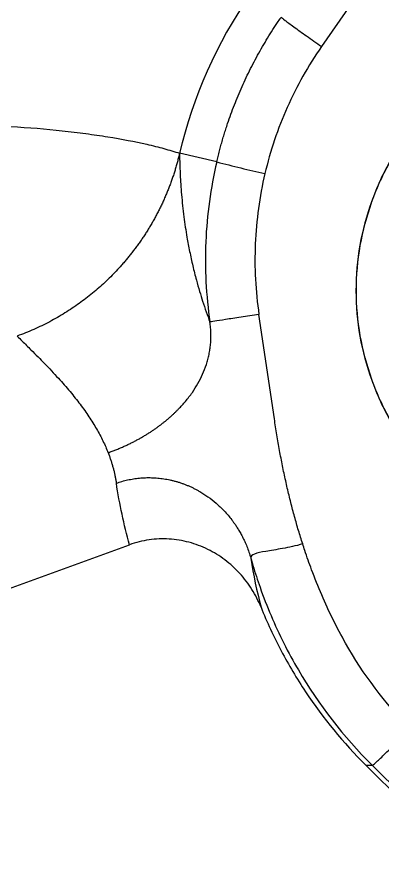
# Model space of a CAD drawing. Extents: x 412 to 492, y 622 to 766.
# Drawn here: x 483.737 to 485.51, y 693.604 to 697.782 of the extents above; entities that cross this region are included whole.
import ezdxf

# ---------------------------------------------------------------- set-up
doc = ezdxf.new("R2010")
doc.units = 0
doc.header["$MEASUREMENT"] = 0
doc.layers.add('1', color=4, linetype='Continuous')
doc.layers.add('GEOMETRY', color=4, linetype='Continuous', lineweight=25)

# ---------------------------------------------------------------- blocks, each defined once
blk = doc.blocks.new('2024 Beam 220V LL')
at = {"layer": 'GEOMETRY'}
for p, q in [((72.7518, 54.3218), (72.5716, 54.364)), ((73.0314, 53.0755), (72.9567, 53.5817)), ((68.093, 50.9233), (72.3285, 52.465)), ((73.4754, 51.3954), (74.8855, 49.9931)), ((73.4754, 51.3954), (73.5064, 51.3954)), ((74.9148, 49.9931), (73.5064, 51.3954))]:
    blk.add_line(p, q, dxfattribs=at)
at = {"layer": 'GEOMETRY', "flags": 128}
blk.add_lwpolyline([(75.9038, 58.6841), (75.6184, 58.2736), (74.4769, 56.6319), (74.4004, 56.5219), (73.2604, 54.882)], dxfattribs=at)
at = {"layer": 'GEOMETRY'}
blk.add_arc((75.013, 63.1337), 9.0973, 255.60842, 257.12354, dxfattribs=at)
for points in [[(72.9115, 55.1297), (72.7515, 54.8986), (72.6356, 54.6376), (72.5716, 54.364)], [(73.7236, 54.5145), (73.6791, 54.4554), (73.59, 54.3372), (73.4978, 54.134), (73.4399, 53.9193), (73.4207, 53.6975), (73.4399, 53.4758), (73.4978, 53.2611), (73.59, 53.0579), (73.6791, 52.9397), (73.7236, 52.8806)], [(73.7224, 52.8855), (73.6783, 52.9443), (73.5902, 53.062), (73.4991, 53.264), (73.4419, 53.4773), (73.4229, 53.6975), (73.4419, 53.9178), (73.4991, 54.1311), (73.5902, 54.3331), (73.6783, 54.4508), (73.7224, 54.5096)], [(72.3285, 52.465), (72.3018, 52.5627), (72.2807, 52.6624), (72.2652, 52.7639)], [(72.9175, 52.3997), (72.9296, 52.3188), (72.9461, 52.2395), (72.9669, 52.1617)]]:
    blk.add_open_spline(points, degree=3, dxfattribs=at)
for points, knots in [([(72.7518, 54.3218), (72.754, 54.3307), (72.7582, 54.3486), (72.7651, 54.3752), (72.7723, 54.4019), (72.7798, 54.4284), (72.7878, 54.4549), (72.7961, 54.4813), (72.8119, 54.5294), (72.8371, 54.5986), (72.8742, 54.6877), (72.9156, 54.7751), (72.9611, 54.8604), (73.0023, 54.9298), (73.0327, 54.9771), (73.0484, 55.0005), (73.0561, 55.0119), (73.0607, 55.0185), (73.063, 55.0218), (73.0644, 55.0238)], [0, 0, 0, 0, 0.035565, 0.071183, 0.106856, 0.142583, 0.178365, 0.214203, 0.250096, 0.374649, 0.50006, 0.62455, 0.750085, 0.874977, 0.937455, 0.968717, 0.984356, 0.990613, 1, 1, 1, 1]), ([(73.0644, 55.0238), (73.0662, 55.0218), (73.0726, 55.0166), (73.0936, 55.0007), (73.1083, 54.9899), (73.1441, 54.964), (73.1651, 54.949), (73.2108, 54.9166), (73.2355, 54.8993), (73.2604, 54.882)], [0, 0, 0, 0, 0.25, 0.25, 0.5, 0.5, 0.75, 0.75, 1, 1, 1, 1]), ([(73.2604, 54.882), (73.228, 54.8354), (73.198, 54.7875), (73.1424, 54.6889), (73.1169, 54.6382), (73.0709, 54.5348), (73.0503, 54.482), (73.0141, 54.3747), (72.9986, 54.3202), (72.9856, 54.2651)], [0, 0, 0, 0, 0.25, 0.25, 0.5, 0.5, 0.75, 0.75, 1, 1, 1, 1]), ([(70.4723, 54.4845), (70.7217, 54.4973), (70.9539, 54.5058), (71.2214, 54.5076), (71.2739, 54.5075), (71.3314, 54.5069), (71.341, 54.5068), (71.3505, 54.5066), (71.3552, 54.5066), (71.3568, 54.5065), (71.3592, 54.5065), (71.3599, 54.5065), (71.361, 54.5065), (71.3613, 54.5065), (71.3617, 54.5064), (71.3623, 54.5064), (71.3628, 54.5064), (71.364, 54.5064), (71.3648, 54.5064), (71.3664, 54.5064), (71.3687, 54.5064), (71.3742, 54.5063), (71.3852, 54.5062), (71.3946, 54.5061), (71.4257, 54.5057), (71.4504, 54.5052), (71.5723, 54.5026), (71.6651, 54.4989), (71.841, 54.4887), (71.9243, 54.482), (72.042, 54.4692), (72.0801, 54.4645), (72.1535, 54.4546), (72.1889, 54.4494), (72.2914, 54.4329), (72.3545, 54.4208), (72.4415, 54.401), (72.4693, 54.3941), (72.5223, 54.3796), (72.5476, 54.372), (72.5716, 54.364)], [0, 0, 0, 0, 0.25, 0.25, 0.3125, 0.3125, 0.320313, 0.324219, 0.324219, 0.326172, 0.326172, 0.327148, 0.327148, 0.327393, 0.327393, 0.327637, 0.328125, 0.328125, 0.329102, 0.329102, 0.330078, 0.332031, 0.335938, 0.34375, 0.34375, 0.375, 0.375, 0.5, 0.5, 0.625, 0.625, 0.6875, 0.6875, 0.75, 0.75, 0.875, 0.875, 0.9375, 0.9375, 1, 1, 1, 1]), ([(72.5716, 54.364), (72.57, 54.3571), (72.5667, 54.3434), (72.5613, 54.3229), (72.5556, 54.3024), (72.5496, 54.2821), (72.5431, 54.2618), (72.5364, 54.2415), (72.5292, 54.2214), (72.5217, 54.2014), (72.5139, 54.1815), (72.5057, 54.1617), (72.4972, 54.1421), (72.4883, 54.1226), (72.4791, 54.1032), (72.4696, 54.0841), (72.4597, 54.065), (72.4496, 54.0462), (72.4391, 54.0275), (72.4282, 54.0091), (72.4171, 53.9908), (72.4057, 53.9727), (72.394, 53.9549), (72.382, 53.9373), (72.3697, 53.9199), (72.3571, 53.9028), (72.3442, 53.8858), (72.3311, 53.8692), (72.3178, 53.8528), (72.3042, 53.8367), (72.2866, 53.8165), (72.2646, 53.7925), (72.2376, 53.7648), (72.2095, 53.7377), (72.1801, 53.7111), (72.1495, 53.6851), (72.1177, 53.6598), (72.0847, 53.6354), (72.0506, 53.6118), (72.0155, 53.5891), (71.9792, 53.5675), (71.942, 53.5469), (71.9038, 53.5275), (71.8648, 53.5093), (71.8249, 53.4923), (71.7978, 53.4822), (71.7843, 53.4771)], [0, 0, 0, 0, 0.017111, 0.034255, 0.051429, 0.068631, 0.085858, 0.103107, 0.120377, 0.137664, 0.154966, 0.17228, 0.189603, 0.206934, 0.224268, 0.241604, 0.258939, 0.276269, 0.293594, 0.310908, 0.328211, 0.3455, 0.362771, 0.380022, 0.397251, 0.414455, 0.431631, 0.448777, 0.46589, 0.482968, 0.500009, 0.530786, 0.562013, 0.593673, 0.625751, 0.658226, 0.69108, 0.724292, 0.75784, 0.7917, 0.825848, 0.860259, 0.894907, 0.929765, 0.964805, 1, 1, 1, 1]), ([(72.5716, 54.364), (72.5718, 54.3539), (72.572, 54.3323), (72.573, 54.2972), (72.5746, 54.2572), (72.5772, 54.212), (72.5823, 54.1444), (72.5914, 54.059), (72.6035, 53.9782), (72.6136, 53.9221), (72.6204, 53.8875), (72.6277, 53.8527), (72.6356, 53.818), (72.644, 53.7836), (72.6548, 53.7421), (72.6679, 53.6961), (72.6839, 53.6446), (72.7005, 53.5952), (72.7129, 53.5618), (72.7189, 53.5456)], [0, 0, 0, 0, 0.038232, 0.082332, 0.132282, 0.188074, 0.249715, 0.380778, 0.49996, 0.541642, 0.58337, 0.625147, 0.666371, 0.708068, 0.750274, 0.817045, 0.875253, 0.93937, 1, 1, 1, 1]), ([(72.7518, 54.3218), (72.737, 54.2583), (72.7251, 54.1943), (72.7073, 54.0653), (72.7015, 54.0002), (72.696, 53.8702), (72.6963, 53.805), (72.703, 53.6748), (72.7095, 53.6101), (72.719, 53.5456)], [0, 0, 0, 0, 0.25, 0.25, 0.5, 0.5, 0.75, 0.75, 1, 1, 1, 1]), ([(72.9856, 54.2651), (72.9725, 54.2092), (72.9621, 54.1529), (72.9464, 54.0393), (72.9413, 53.982), (72.9364, 53.8675), (72.9367, 53.8101), (72.9426, 53.6955), (72.9483, 53.6385), (72.9567, 53.5818)], [0, 0, 0, 0, 0.25, 0.25, 0.5, 0.5, 0.75, 0.75, 1, 1, 1, 1]), ([(72.9567, 53.5818), (72.9268, 53.5773), (72.8972, 53.573), (72.8421, 53.5647), (72.8167, 53.5609), (72.7734, 53.5543), (72.7555, 53.5516), (72.7296, 53.5475), (72.7216, 53.5461), (72.719, 53.5456)], [0, 0, 0, 0, 0.25, 0.25, 0.5, 0.5, 0.75, 0.75, 1, 1, 1, 1]), ([(72.2251, 52.9116), (72.2315, 52.9139), (72.2442, 52.9185), (72.2629, 52.9257), (72.2811, 52.9332), (72.2989, 52.9409), (72.3162, 52.9488), (72.333, 52.9568), (72.3492, 52.965), (72.365, 52.9733), (72.3803, 52.9817), (72.3951, 52.9902), (72.4094, 52.9988), (72.4233, 53.0075), (72.4367, 53.0163), (72.4497, 53.0251), (72.4622, 53.0339), (72.4744, 53.0428), (72.4862, 53.0518), (72.4976, 53.0608), (72.5086, 53.0698), (72.5192, 53.0788), (72.5295, 53.0878), (72.5394, 53.0968), (72.549, 53.1059), (72.5582, 53.1149), (72.5672, 53.124), (72.5758, 53.1331), (72.5842, 53.1421), (72.5923, 53.1512), (72.6095, 53.1713), (72.6336, 53.2028), (72.6614, 53.2469), (72.6844, 53.2923), (72.6995, 53.3315), (72.709, 53.3639), (72.7148, 53.3883), (72.7193, 53.4132), (72.7224, 53.4385), (72.724, 53.4644), (72.724, 53.4909), (72.7225, 53.5181), (72.7202, 53.5364), (72.719, 53.5456)], [0, 0, 0, 0, 0.0234009, 0.0464454, 0.0691013, 0.0913433, 0.1131529, 0.1345184, 0.155435, 0.1759041, 0.1959315, 0.2155264, 0.2347011, 0.2534706, 0.2718523, 0.2898645, 0.3075219, 0.3248343, 0.3418085, 0.3584515, 0.3747715, 0.3907745, 0.4064641, 0.4218483, 0.4369554, 0.451813, 0.4664411, 0.4808532, 0.4950452, 0.5089745, 0.5226006, 0.5861949, 0.6452271, 0.7022131, 0.7610499, 0.7896863, 0.8184216, 0.8473499, 0.8765944, 0.9063051, 0.9366625, 0.9678389, 1, 1, 1, 1]), ([(71.7843, 53.4771), (71.7922, 53.4691), (71.8143, 53.447), (71.8483, 53.4135), (71.8846, 53.3772), (71.9294, 53.3314), (71.9819, 53.2756), (72.0311, 53.2196), (72.0656, 53.1772), (72.0893, 53.1467), (72.1114, 53.1164), (72.1321, 53.0864), (72.1513, 53.0566), (72.1691, 53.0272), (72.1853, 52.9979), (72.2001, 52.969), (72.2134, 52.9403), (72.2212, 52.9211), (72.2251, 52.9116)], [0, 0, 0, 0, 0.044874, 0.1251385, 0.190726, 0.2503951, 0.3827332, 0.5011241, 0.5561656, 0.6100493, 0.6627792, 0.7143599, 0.764796, 0.8140927, 0.8622554, 0.9092899, 0.9552025, 1, 1, 1, 1]), ([(73.1687, 52.4691), (73.1653, 52.4799), (73.1584, 52.5017), (73.1484, 52.5346), (73.1387, 52.5679), (73.1293, 52.6016), (73.1201, 52.6356), (73.1112, 52.6701), (73.1026, 52.705), (73.0942, 52.7403), (73.0862, 52.7759), (73.0784, 52.812), (73.0708, 52.8485), (73.0636, 52.8853), (73.0566, 52.9226), (73.0499, 52.9602), (73.0434, 52.9983), (73.0373, 53.0367), (73.0334, 53.0625), (73.0314, 53.0755)], [0, 0, 0, 0, 0.054752, 0.109982, 0.165698, 0.221906, 0.278612, 0.335822, 0.393543, 0.451779, 0.510537, 0.569821, 0.629638, 0.689993, 0.75089, 0.812335, 0.874331, 0.936885, 1, 1, 1, 1]), ([(72.2251, 52.9116), (72.2272, 52.9062), (72.2313, 52.8954), (72.237, 52.879), (72.2423, 52.8626), (72.2472, 52.8463), (72.2517, 52.8298), (72.2557, 52.8134), (72.2593, 52.797), (72.2625, 52.7805), (72.2643, 52.7695), (72.2652, 52.7639)], [0, 0, 0, 0, 0.114374, 0.227918, 0.340638, 0.452539, 0.563628, 0.673912, 0.783398, 0.892091, 1, 1, 1, 1]), ([(72.2652, 52.7639), (72.2696, 52.7655), (72.2786, 52.7685), (72.2922, 52.7726), (72.306, 52.7763), (72.3199, 52.7796), (72.334, 52.7825), (72.3483, 52.785), (72.3626, 52.787), (72.3771, 52.7886), (72.3916, 52.7898), (72.4063, 52.7905), (72.421, 52.7908), (72.4358, 52.7906), (72.4506, 52.79), (72.4655, 52.7889), (72.4803, 52.7873), (72.4952, 52.7853), (72.5101, 52.7827), (72.525, 52.7798), (72.5398, 52.7763), (72.5546, 52.7724), (72.5693, 52.768), (72.5839, 52.7631), (72.5985, 52.7577), (72.6129, 52.7519), (72.6272, 52.7456), (72.6414, 52.7388), (72.6554, 52.7316), (72.6785, 52.7186), (72.7107, 52.6979), (72.7507, 52.6665), (72.7896, 52.6292), (72.8167, 52.5972), (72.8344, 52.5732), (72.8443, 52.5589), (72.8548, 52.5427), (72.8657, 52.5243), (72.8768, 52.5039), (72.8879, 52.4811), (72.8986, 52.4561), (72.9088, 52.4288), (72.9145, 52.4096), (72.9175, 52.3997)], [0, 0, 0, 0, 0.0169311, 0.033922, 0.050974, 0.0680883, 0.0852662, 0.1025088, 0.1198173, 0.1371929, 0.1546366, 0.1721495, 0.1897327, 0.2073872, 0.225114, 0.242914, 0.2607883, 0.2787378, 0.2967633, 0.3148658, 0.333046, 0.3513049, 0.3696433, 0.3880619, 0.4065615, 0.4251428, 0.4438067, 0.4625537, 0.4813846, 0.5003001, 0.5575928, 0.6183104, 0.6824465, 0.7499899, 0.7683978, 0.7891615, 0.8122765, 0.8377373, 0.8655379, 0.8956719, 0.9281321, 0.9629108, 1, 1, 1, 1]), ([(72.9669, 52.1617), (72.9546, 52.1922), (72.9398, 52.2211), (72.9139, 52.2622), (72.9047, 52.2756), (72.885, 52.3015), (72.8745, 52.3141), (72.8413, 52.3503), (72.8174, 52.3722), (72.7786, 52.4014), (72.7652, 52.4106), (72.7374, 52.4277), (72.723, 52.4357), (72.679, 52.4572), (72.6487, 52.4686), (72.6017, 52.4812), (72.5858, 52.4846), (72.5535, 52.4899), (72.5371, 52.4918), (72.4885, 52.4947), (72.4561, 52.4935), (72.4077, 52.4865), (72.3915, 52.4834), (72.3597, 52.4754), (72.344, 52.4706), (72.3285, 52.465)], [0, 0, 0, 0, 0.125, 0.125, 0.1875, 0.1875, 0.25, 0.25, 0.375, 0.375, 0.4375, 0.4375, 0.5, 0.5, 0.625, 0.625, 0.6875, 0.6875, 0.75, 0.75, 0.875, 0.875, 0.9375, 0.9375, 1, 1, 1, 1]), ([(73.1687, 52.4691), (73.1348, 52.4594), (73.1019, 52.4524), (73.0412, 52.4414), (73.0135, 52.4373), (72.967, 52.4292), (72.9481, 52.4253), (72.9227, 52.415), (72.9161, 52.4086), (72.9175, 52.3997)], [0, 0, 0, 0, 0.25, 0.25, 0.5, 0.5, 0.75, 0.75, 1, 1, 1, 1]), ([(73.6914, 51.5726), (73.5666, 51.6969), (73.463, 51.8368), (73.3341, 52.0632), (73.2955, 52.1414), (73.2437, 52.262), (73.2274, 52.3028), (73.2005, 52.375), (73.1895, 52.4062), (73.1755, 52.4481), (73.1721, 52.4586), (73.1687, 52.4691)], [0, 0, 0, 0, 0.5, 0.5, 0.75, 0.75, 0.875, 0.875, 0.96875, 0.96875, 1, 1, 1, 1]), ([(72.9175, 52.3997), (72.9208, 52.3878), (72.9242, 52.376), (72.9383, 52.3288), (72.9496, 52.2938), (72.9781, 52.2126), (72.9959, 52.1668), (73.0537, 52.0309), (73.0983, 51.9423), (73.247, 51.6892), (73.3663, 51.5349), (73.5064, 51.3954)], [0, 0, 0, 0, 0.03125, 0.03125, 0.125, 0.125, 0.25, 0.25, 0.5, 0.5, 1, 1, 1, 1]), ([(72.9669, 52.1617), (72.9813, 52.1258), (72.9967, 52.0903), (73.0293, 52.02), (73.0466, 51.9852), (73.1008, 51.8822), (73.1403, 51.8159), (73.2678, 51.6239), (73.3652, 51.505), (73.4754, 51.3954)], [0, 0, 0, 0, 0.125, 0.125, 0.25, 0.25, 0.5, 0.5, 1, 1, 1, 1]), ([(73.5064, 51.3954), (73.5075, 51.3954), (73.5133, 51.4), (73.533, 51.4178), (73.5471, 51.4309), (73.5813, 51.4637), (73.6015, 51.4834), (73.645, 51.5262), (73.6683, 51.5494), (73.6914, 51.5726)], [0, 0, 0, 0, 0.25, 0.25, 0.5, 0.5, 0.75, 0.75, 1, 1, 1, 1])]:
    blk.add_open_spline(points, degree=3, knots=knots, dxfattribs=at)

msp = doc.modelspace()

# ---------------------------------------------------------------- block references
at = {"layer": '1'}
msp.add_blockref('2024 Beam 220V LL', (411.9528, 642.7586), dxfattribs=at)

doc.saveas('drawing.dxf')
